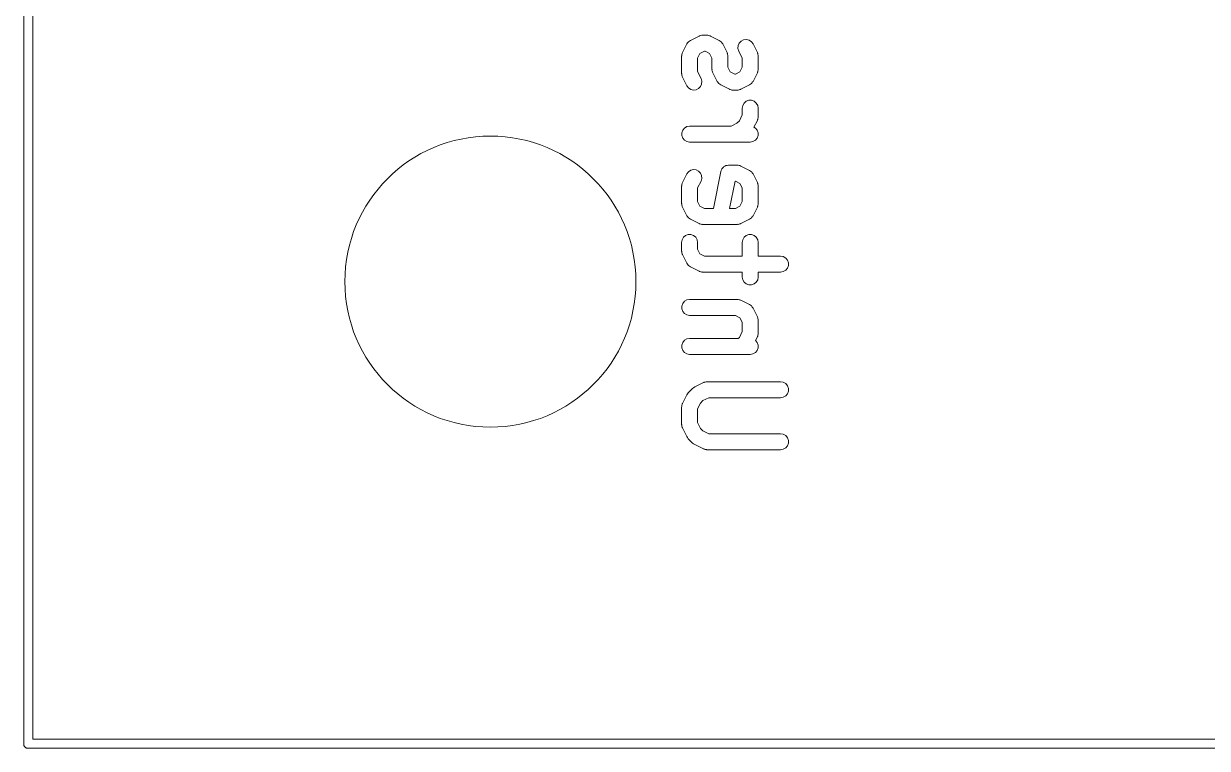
# Model space of a CAD drawing. Extents: x 83.8 to 162.6, y -99.1 to -55.8.
# Drawn here: x 83.77 to 96.78, y -99.11 to -91.14 of the extents above; entities that cross this region are included whole.
import ezdxf

# ---------------------------------------------------------------- set-up
doc = ezdxf.new("R2010")
doc.units = 0
doc.layers.get('0').update_dxf_attribs({"lineweight": 0})
doc.layers.add('Beschriftung', color=11, linetype='Continuous', lineweight=0)
doc.layers.add('Bohrloch 3_2mm', color=1, linetype='Continuous', lineweight=0)

msp = doc.modelspace()

# ---------------------------------------------------------------- linework, layer by layer
for p, q in [((83.77, -99.06), (83.77, -55.88)), ((83.87, -55.93), (83.87, -99.01)), ((83.87, -99.01), (162.51, -99.01)), ((83.7708, -99.0643), (83.77, -99.06)), ((83.7708, -99.0687), (83.7708, -99.0643)), ((83.7723, -99.0728), (83.7708, -99.0687)), ((83.773, -99.0771), (83.7723, -99.0728)), ((83.7752, -99.0809), (83.773, -99.0771)), ((83.7767, -99.085), (83.7752, -99.0809)), ((83.7795, -99.0884), (83.7767, -99.085)), ((83.7817, -99.0921), (83.7795, -99.0884)), ((83.785, -99.095), (83.7817, -99.0921)), ((83.7879, -99.0983), (83.785, -99.095)), ((83.7916, -99.1005), (83.7879, -99.0983)), ((83.795, -99.1033), (83.7916, -99.1005)), ((83.7991, -99.1048), (83.795, -99.1033)), ((83.8029, -99.107), (83.7991, -99.1048)), ((83.8072, -99.1077), (83.8029, -99.107)), ((83.8113, -99.1092), (83.8072, -99.1077)), ((83.8157, -99.1092), (83.8113, -99.1092)), ((83.82, -99.11), (83.8157, -99.1092)), ((162.56, -99.11), (83.82, -99.11))]:
    msp.add_line(p, q)
at = {"layer": 'Beschriftung'}
for p, q in [((91.0878, -91.3358), (91.0981, -91.3281)), ((91.0981, -91.3281), (91.1933, -91.2805)), ((91.1933, -91.2805), (91.1982, -91.2791)), ((91.1982, -91.2791), (91.2025, -91.2765)), ((91.2025, -91.2765), (91.2126, -91.2748)), ((91.2126, -91.2748), (91.2225, -91.2718)), ((91.2225, -91.2718), (91.2275, -91.2721)), ((91.2275, -91.2721), (91.2325, -91.2713)), ((91.2325, -91.2713), (91.2801, -91.2713)), ((91.2801, -91.2713), (91.2851, -91.2721)), ((91.2851, -91.2721), (91.2901, -91.2718)), ((91.2901, -91.2718), (91.2999, -91.2748)), ((91.2999, -91.2748), (91.31, -91.2765)), ((91.31, -91.2765), (91.3144, -91.2791)), ((91.3144, -91.2791), (91.3192, -91.2805)), ((91.3192, -91.2805), (91.4145, -91.3281)), ((91.4145, -91.3281), (91.4248, -91.3358)), ((91.6565, -91.3361), (91.6837, -91.3225)), ((91.6837, -91.3225), (91.7139, -91.319)), ((91.7139, -91.319), (91.7435, -91.3261)), ((91.7435, -91.3261), (91.7688, -91.3428)), ((91.0099, -91.4673), (91.0114, -91.4625)), ((91.0114, -91.4625), (91.059, -91.3673)), ((91.059, -91.3673), (91.0666, -91.3569)), ((91.0666, -91.3569), (91.0737, -91.3462)), ((91.0737, -91.3462), (91.0756, -91.3448)), ((91.0756, -91.3448), (91.0771, -91.3428)), ((91.0771, -91.3428), (91.0878, -91.3358)), ((91.2531, -91.4463), (91.2025, -91.4716)), ((91.2594, -91.4463), (91.2531, -91.4463)), ((91.3101, -91.4716), (91.2594, -91.4463)), ((91.4248, -91.3358), (91.4355, -91.3428)), ((91.4355, -91.3428), (91.4369, -91.3448)), ((91.4369, -91.3448), (91.4389, -91.3462)), ((91.4389, -91.3462), (91.4459, -91.3569)), ((91.4459, -91.3569), (91.4536, -91.3673)), ((91.4536, -91.3673), (91.5012, -91.4625)), ((91.5012, -91.4625), (91.5027, -91.4673)), ((91.6217, -91.4164), (91.6236, -91.3861)), ((91.6304, -91.4455), (91.6217, -91.4164)), ((91.6236, -91.3861), (91.6356, -91.3582)), ((91.6688, -91.5223), (91.6304, -91.4455)), ((91.6356, -91.3582), (91.6565, -91.3361)), ((91.7688, -91.3428), (91.7869, -91.3673)), ((91.7869, -91.3673), (91.8345, -91.4625)), ((91.8345, -91.4625), (91.836, -91.4673)), ((91.0021, -91.5016), (91.003, -91.4967)), ((91.0021, -91.6921), (91.0021, -91.5016)), ((91.0027, -91.4916), (91.0056, -91.4818)), ((91.003, -91.4967), (91.0027, -91.4916)), ((91.0056, -91.4818), (91.0074, -91.4717)), ((91.0074, -91.4717), (91.0099, -91.4673)), ((91.2025, -91.4716), (91.1771, -91.5223)), ((91.1771, -91.5223), (91.1771, -91.6714)), ((91.3355, -91.5223), (91.3101, -91.4716)), ((91.3355, -91.6445), (91.3355, -91.5223)), ((91.5027, -91.4673), (91.5052, -91.4717)), ((91.5052, -91.4717), (91.507, -91.4818)), ((91.507, -91.4818), (91.5099, -91.4916)), ((91.5099, -91.4916), (91.5096, -91.4967)), ((91.5096, -91.4967), (91.5105, -91.5016)), ((91.5105, -91.5016), (91.5105, -91.6238)), ((91.6688, -91.6238), (91.6688, -91.5223)), ((91.836, -91.4673), (91.8385, -91.4717)), ((91.8385, -91.4717), (91.8403, -91.4818)), ((91.8403, -91.4818), (91.8432, -91.4916)), ((91.8432, -91.4916), (91.8429, -91.4967)), ((91.8429, -91.4967), (91.8438, -91.5016)), ((91.8438, -91.5016), (91.8438, -91.6445)), ((91.003, -91.6971), (91.0021, -91.6921)), ((91.0027, -91.7021), (91.003, -91.6971)), ((91.0056, -91.7119), (91.0027, -91.7021)), ((91.0074, -91.722), (91.0056, -91.7119)), ((91.0099, -91.7264), (91.0074, -91.722)), ((91.1771, -91.6714), (91.2155, -91.7482)), ((91.3363, -91.6494), (91.3355, -91.6445)), ((91.336, -91.6545), (91.3363, -91.6494)), ((91.3389, -91.6643), (91.336, -91.6545)), ((91.3407, -91.6744), (91.3389, -91.6643)), ((91.3433, -91.6788), (91.3407, -91.6744)), ((91.3447, -91.6836), (91.3433, -91.6788)), ((91.3923, -91.7788), (91.3447, -91.6836)), ((91.5105, -91.6238), (91.5358, -91.6745)), ((91.5358, -91.6745), (91.5865, -91.6998)), ((91.5865, -91.6998), (91.5928, -91.6998)), ((91.5928, -91.6998), (91.6434, -91.6745)), ((91.6434, -91.6745), (91.6688, -91.6238)), ((91.8345, -91.6836), (91.7869, -91.7788)), ((91.836, -91.6788), (91.8345, -91.6836)), ((91.8385, -91.6744), (91.836, -91.6788)), ((91.8403, -91.6643), (91.8385, -91.6744)), ((91.8432, -91.6545), (91.8403, -91.6643)), ((91.8438, -91.6445), (91.8429, -91.6494)), ((91.8429, -91.6494), (91.8432, -91.6545)), ((91.0114, -91.7312), (91.0099, -91.7264)), ((91.059, -91.8265), (91.0114, -91.7312)), ((91.0771, -91.8509), (91.059, -91.8265)), ((91.1024, -91.8676), (91.0771, -91.8509)), ((91.2103, -91.8355), (91.1894, -91.8576)), ((91.2223, -91.8077), (91.2103, -91.8355)), ((91.2155, -91.7482), (91.2242, -91.7773)), ((91.2242, -91.7773), (91.2223, -91.8077)), ((91.4, -91.7892), (91.3923, -91.7788)), ((91.407, -91.7999), (91.4, -91.7892)), ((91.409, -91.8013), (91.407, -91.7999)), ((91.4104, -91.8033), (91.409, -91.8013)), ((91.4211, -91.8103), (91.4104, -91.8033)), ((91.4314, -91.818), (91.4211, -91.8103)), ((91.5267, -91.8656), (91.4314, -91.818)), ((91.7478, -91.818), (91.6526, -91.8656)), ((91.7581, -91.8103), (91.7478, -91.818)), ((91.7688, -91.8033), (91.7581, -91.8103)), ((91.7703, -91.8013), (91.7688, -91.8033)), ((91.7722, -91.7999), (91.7703, -91.8013)), ((91.7793, -91.7892), (91.7722, -91.7999)), ((91.7869, -91.7788), (91.7793, -91.7892)), ((91.132, -91.8747), (91.1024, -91.8676)), ((91.1622, -91.8712), (91.132, -91.8747)), ((91.1894, -91.8576), (91.1622, -91.8712)), ((91.5315, -91.867), (91.5267, -91.8656)), ((91.5359, -91.8696), (91.5315, -91.867)), ((91.546, -91.8713), (91.5359, -91.8696)), ((91.5558, -91.8743), (91.546, -91.8713)), ((91.5608, -91.874), (91.5558, -91.8743)), ((91.5658, -91.8748), (91.5608, -91.874)), ((91.6134, -91.8748), (91.5658, -91.8748)), ((91.6184, -91.874), (91.6134, -91.8748)), ((91.6234, -91.8743), (91.6184, -91.874)), ((91.6333, -91.8713), (91.6234, -91.8743)), ((91.6434, -91.8696), (91.6333, -91.8713)), ((91.6477, -91.867), (91.6434, -91.8696)), ((91.6526, -91.8656), (91.6477, -91.867)), ((91.6688, -92.073), (91.6741, -92.0431)), ((91.6688, -92.1476), (91.6688, -92.073)), ((91.6741, -92.0431), (91.6893, -92.0168)), ((91.6893, -92.0168), (91.7125, -91.9973)), ((91.7125, -91.9973), (91.7411, -91.9869)), ((91.7411, -91.9869), (91.7715, -91.9869)), ((91.7715, -91.9869), (91.8, -91.9973)), ((91.8, -91.9973), (91.8233, -92.0168)), ((91.8233, -92.0168), (91.8385, -92.0431)), ((91.8385, -92.0431), (91.8438, -92.073)), ((91.8438, -92.073), (91.8438, -92.1683)), ((91.5452, -92.2713), (91.6092, -92.2392)), ((91.6092, -92.2392), (91.6368, -92.2117)), ((91.6368, -92.2117), (91.6688, -92.1476)), ((91.8345, -92.2074), (91.7969, -92.2827)), ((91.836, -92.2026), (91.8345, -92.2074)), ((91.8385, -92.1982), (91.836, -92.2026)), ((91.8403, -92.1881), (91.8385, -92.1982)), ((91.8432, -92.1783), (91.8403, -92.1881)), ((91.8438, -92.1683), (91.8429, -92.1733)), ((91.8429, -92.1733), (91.8432, -92.1783)), ((91.0034, -92.3436), (91.0138, -92.315)), ((91.0034, -92.374), (91.0034, -92.3436)), ((91.0138, -92.4025), (91.0034, -92.374)), ((91.0138, -92.315), (91.0334, -92.2917)), ((91.0334, -92.2917), (91.0597, -92.2765)), ((91.0597, -92.2765), (91.0896, -92.2713)), ((91.0896, -92.2713), (91.5452, -92.2713)), ((91.7969, -92.2827), (91.8125, -92.2917)), ((91.8125, -92.2917), (91.8321, -92.315)), ((91.8321, -92.315), (91.8425, -92.3436)), ((91.8425, -92.374), (91.8321, -92.4025)), ((91.8425, -92.3436), (91.8425, -92.374)), ((91.0334, -92.4258), (91.0138, -92.4025)), ((91.0597, -92.441), (91.0334, -92.4258)), ((91.0896, -92.4463), (91.0597, -92.441)), ((91.7563, -92.4463), (91.0896, -92.4463)), ((91.7862, -92.441), (91.7563, -92.4463)), ((91.8125, -92.4258), (91.7862, -92.441)), ((91.8321, -92.4025), (91.8125, -92.4258)), ((91.0771, -92.7714), (91.1024, -92.7547)), ((91.1024, -92.7547), (91.132, -92.7476)), ((91.132, -92.7476), (91.1622, -92.7511)), ((91.1622, -92.7511), (91.1894, -92.7647)), ((91.1894, -92.7647), (91.2103, -92.7867)), ((91.4324, -92.7702), (91.4376, -92.7569)), ((91.4376, -92.7569), (91.4424, -92.7436)), ((91.4424, -92.7436), (91.4431, -92.7428)), ((91.4431, -92.7428), (91.4434, -92.7419)), ((91.4434, -92.7419), (91.4528, -92.7312)), ((91.4528, -92.7312), (91.4619, -92.7203)), ((91.4619, -92.7203), (91.4628, -92.7198)), ((91.4628, -92.7198), (91.4635, -92.719)), ((91.4635, -92.719), (91.4759, -92.7122)), ((91.4759, -92.7122), (91.4883, -92.7051)), ((91.4883, -92.7051), (91.4893, -92.7049)), ((91.4893, -92.7049), (91.4902, -92.7045)), ((91.4902, -92.7045), (91.5042, -92.7023)), ((91.5042, -92.7023), (91.5182, -92.6998)), ((91.5182, -92.6998), (91.6134, -92.6998)), ((91.6134, -92.6998), (91.6184, -92.7007)), ((91.6184, -92.7007), (91.6234, -92.7004)), ((91.6234, -92.7004), (91.6333, -92.7033)), ((91.6333, -92.7033), (91.6434, -92.7051)), ((91.6434, -92.7051), (91.6477, -92.7076)), ((91.6477, -92.7076), (91.6526, -92.7091)), ((91.6526, -92.7091), (91.7478, -92.7567)), ((91.7478, -92.7567), (91.7581, -92.7643)), ((91.7581, -92.7643), (91.7688, -92.7714)), ((91.0074, -92.9003), (91.0099, -92.8959)), ((91.0099, -92.8959), (91.0114, -92.8911)), ((91.0114, -92.8911), (91.059, -92.7958)), ((91.059, -92.7958), (91.0771, -92.7714)), ((91.2155, -92.8741), (91.1771, -92.9508)), ((91.2103, -92.7867), (91.2223, -92.8146)), ((91.2242, -92.845), (91.2155, -92.8741)), ((91.2223, -92.8146), (91.2242, -92.845)), ((91.3512, -93.176), (91.4324, -92.7702)), ((91.5899, -92.8748), (91.5297, -93.176)), ((91.5928, -92.8748), (91.5899, -92.8748)), ((91.6434, -92.9002), (91.5928, -92.8748)), ((91.7688, -92.7714), (91.7703, -92.7734)), ((91.7703, -92.7734), (91.7722, -92.7748)), ((91.7722, -92.7748), (91.7793, -92.7855)), ((91.7793, -92.7855), (91.7869, -92.7958)), ((91.7869, -92.7958), (91.8345, -92.8911)), ((91.8345, -92.8911), (91.836, -92.8959)), ((91.836, -92.8959), (91.8385, -92.9003)), ((91.0021, -92.9302), (91.003, -92.9252)), ((91.0021, -93.1207), (91.0021, -92.9302)), ((91.0027, -92.9202), (91.0056, -92.9104)), ((91.003, -92.9252), (91.0027, -92.9202)), ((91.0056, -92.9104), (91.0074, -92.9003)), ((91.1771, -92.9508), (91.1771, -93.1)), ((91.6688, -92.9508), (91.6434, -92.9002)), ((91.6688, -93.1), (91.6688, -92.9508)), ((91.8385, -92.9003), (91.8403, -92.9104)), ((91.8403, -92.9104), (91.8432, -92.9202)), ((91.8432, -92.9202), (91.8429, -92.9252)), ((91.8429, -92.9252), (91.8438, -92.9302)), ((91.8438, -92.9302), (91.8438, -93.1207)), ((91.003, -93.1256), (91.0021, -93.1207)), ((91.0027, -93.1307), (91.003, -93.1256)), ((91.0056, -93.1405), (91.0027, -93.1307)), ((91.0074, -93.1506), (91.0056, -93.1405)), ((91.0099, -93.155), (91.0074, -93.1506)), ((91.0114, -93.1598), (91.0099, -93.155)), ((91.1771, -93.1), (91.2025, -93.1507)), ((91.2025, -93.1507), (91.2531, -93.176)), ((91.5928, -93.176), (91.6434, -93.1507)), ((91.6434, -93.1507), (91.6688, -93.1)), ((91.836, -93.155), (91.8345, -93.1598)), ((91.8385, -93.1506), (91.836, -93.155)), ((91.8403, -93.1405), (91.8385, -93.1506)), ((91.8432, -93.1307), (91.8403, -93.1405)), ((91.8438, -93.1207), (91.8429, -93.1256)), ((91.8429, -93.1256), (91.8432, -93.1307)), ((91.059, -93.255), (91.0114, -93.1598)), ((91.0666, -93.2654), (91.059, -93.255)), ((91.0737, -93.2761), (91.0666, -93.2654)), ((91.0756, -93.2775), (91.0737, -93.2761)), ((91.0771, -93.2794), (91.0756, -93.2775)), ((91.0878, -93.2865), (91.0771, -93.2794)), ((91.2531, -93.176), (91.3512, -93.176)), ((91.5297, -93.176), (91.5928, -93.176)), ((91.7688, -93.2794), (91.7581, -93.2865)), ((91.7703, -93.2775), (91.7688, -93.2794)), ((91.7722, -93.2761), (91.7703, -93.2775)), ((91.7793, -93.2654), (91.7722, -93.2761)), ((91.7869, -93.255), (91.7793, -93.2654)), ((91.8345, -93.1598), (91.7869, -93.255)), ((91.0981, -93.2942), (91.0878, -93.2865)), ((91.1933, -93.3418), (91.0981, -93.2942)), ((91.1982, -93.3432), (91.1933, -93.3418)), ((91.2025, -93.3457), (91.1982, -93.3432)), ((91.2126, -93.3475), (91.2025, -93.3457)), ((91.2225, -93.3505), (91.2126, -93.3475)), ((91.2275, -93.3501), (91.2225, -93.3505)), ((91.2325, -93.351), (91.2275, -93.3501)), ((91.6134, -93.351), (91.2325, -93.351)), ((91.6184, -93.3501), (91.6134, -93.351)), ((91.6234, -93.3505), (91.6184, -93.3501)), ((91.6333, -93.3475), (91.6234, -93.3505)), ((91.6434, -93.3457), (91.6333, -93.3475)), ((91.6477, -93.3432), (91.6434, -93.3457)), ((91.6526, -93.3418), (91.6477, -93.3432)), ((91.6688, -93.3337), (91.6526, -93.3418)), ((91.7478, -93.2942), (91.6688, -93.3337)), ((91.7581, -93.2865), (91.7478, -93.2942)), ((91.0021, -93.5492), (91.0074, -93.5193)), ((91.0074, -93.5193), (91.0226, -93.493)), ((91.0226, -93.493), (91.0459, -93.4735)), ((91.0459, -93.4735), (91.0744, -93.4631)), ((91.0744, -93.4631), (91.1048, -93.4631)), ((91.1048, -93.4631), (91.1334, -93.4735)), ((91.1334, -93.4735), (91.1566, -93.493)), ((91.1566, -93.493), (91.1718, -93.5193)), ((91.1718, -93.5193), (91.1771, -93.5492)), ((91.6688, -93.5492), (91.6741, -93.5193)), ((91.6741, -93.5193), (91.6893, -93.493)), ((91.6893, -93.493), (91.7125, -93.4735)), ((91.7125, -93.4735), (91.7411, -93.4631)), ((91.7411, -93.4631), (91.7715, -93.4631)), ((91.7715, -93.4631), (91.8, -93.4735)), ((91.8, -93.4735), (91.8233, -93.493)), ((91.8233, -93.493), (91.8385, -93.5193)), ((91.8385, -93.5193), (91.8438, -93.5492)), ((91.0021, -93.6445), (91.0021, -93.5492)), ((91.003, -93.6494), (91.0021, -93.6445)), ((91.0027, -93.6545), (91.003, -93.6494)), ((91.0056, -93.6643), (91.0027, -93.6545)), ((91.0074, -93.6744), (91.0056, -93.6643)), ((91.0099, -93.6788), (91.0074, -93.6744)), ((91.1771, -93.5492), (91.1771, -93.6238)), ((91.1771, -93.6238), (91.2025, -93.6745)), ((91.2025, -93.6745), (91.2531, -93.6998)), ((91.6688, -93.6998), (91.6688, -93.5492)), ((91.8438, -93.5492), (91.8438, -93.6998)), ((91.0114, -93.6836), (91.0099, -93.6788)), ((91.059, -93.7788), (91.0114, -93.6836)), ((91.0666, -93.7892), (91.059, -93.7788)), ((91.0737, -93.7999), (91.0666, -93.7892)), ((91.0756, -93.8013), (91.0737, -93.7999)), ((91.0771, -93.8033), (91.0756, -93.8013)), ((91.0878, -93.8103), (91.0771, -93.8033)), ((91.2531, -93.6998), (91.6688, -93.6998)), ((91.8438, -93.6998), (92.0896, -93.6998)), ((92.0896, -93.6998), (92.1195, -93.7051)), ((92.1195, -93.7051), (92.1459, -93.7203)), ((92.1459, -93.7203), (92.1654, -93.7436)), ((92.1654, -93.7436), (92.1758, -93.7721)), ((92.1758, -93.8025), (92.1654, -93.8311)), ((92.1758, -93.7721), (92.1758, -93.8025)), ((91.0981, -93.818), (91.0878, -93.8103)), ((91.1933, -93.8656), (91.0981, -93.818)), ((91.1982, -93.867), (91.1933, -93.8656)), ((91.2025, -93.8696), (91.1982, -93.867)), ((91.2126, -93.8713), (91.2025, -93.8696)), ((91.2225, -93.8743), (91.2126, -93.8713)), ((91.2275, -93.874), (91.2225, -93.8743)), ((91.2325, -93.8748), (91.2275, -93.874)), ((91.6688, -93.8748), (91.2325, -93.8748)), ((91.6688, -93.9302), (91.6688, -93.8748)), ((91.6741, -93.9601), (91.6688, -93.9302)), ((91.8438, -93.9302), (91.8385, -93.9601)), ((92.0896, -93.8748), (91.8438, -93.8748)), ((91.8438, -93.8748), (91.8438, -93.9302)), ((92.1195, -93.8696), (92.0896, -93.8748)), ((92.1459, -93.8544), (92.1195, -93.8696)), ((92.1654, -93.8311), (92.1459, -93.8544)), ((91.6893, -93.9864), (91.6741, -93.9601)), ((91.7125, -94.006), (91.6893, -93.9864)), ((91.7411, -94.0164), (91.7125, -94.006)), ((91.7715, -94.0164), (91.7411, -94.0164)), ((91.8, -94.006), (91.7715, -94.0164)), ((91.8233, -93.9864), (91.8, -94.006)), ((91.8385, -93.9601), (91.8233, -93.9864)), ((91.0138, -94.2198), (91.0334, -94.1965)), ((91.0334, -94.1965), (91.0597, -94.1813)), ((91.0597, -94.1813), (91.0896, -94.176)), ((91.0896, -94.176), (91.6134, -94.176)), ((91.6134, -94.176), (91.6184, -94.1769)), ((91.6184, -94.1769), (91.6234, -94.1766)), ((91.6234, -94.1766), (91.6333, -94.1795)), ((91.6333, -94.1795), (91.6434, -94.1813)), ((91.6434, -94.1813), (91.6477, -94.1838)), ((91.6477, -94.1838), (91.6526, -94.1853)), ((91.6526, -94.1853), (91.7478, -94.2329)), ((91.0034, -94.2483), (91.0138, -94.2198)), ((91.0034, -94.2787), (91.0034, -94.2483)), ((91.0138, -94.3073), (91.0034, -94.2787)), ((91.0334, -94.3306), (91.0138, -94.3073)), ((91.7478, -94.2329), (91.7581, -94.2405)), ((91.7581, -94.2405), (91.7688, -94.2476)), ((91.7688, -94.2476), (91.7703, -94.2495)), ((91.7703, -94.2495), (91.7722, -94.251)), ((91.7722, -94.251), (91.7793, -94.2617)), ((91.7793, -94.2617), (91.7869, -94.272)), ((91.7869, -94.272), (91.8345, -94.3673)), ((91.0597, -94.3457), (91.0334, -94.3306)), ((91.0896, -94.351), (91.0597, -94.3457)), ((91.5928, -94.351), (91.0896, -94.351)), ((91.6434, -94.3764), (91.5928, -94.351)), ((91.6688, -94.427), (91.6434, -94.3764)), ((91.6688, -94.5286), (91.6688, -94.427)), ((91.8345, -94.3673), (91.836, -94.3721)), ((91.836, -94.3721), (91.8385, -94.3765)), ((91.8385, -94.3765), (91.8403, -94.3866)), ((91.8403, -94.3866), (91.8432, -94.3964)), ((91.8432, -94.3964), (91.8429, -94.4014)), ((91.8429, -94.4014), (91.8438, -94.4064)), ((91.8438, -94.4064), (91.8438, -94.5492)), ((91.6368, -94.5926), (91.6688, -94.5286)), ((91.836, -94.5835), (91.8345, -94.5884)), ((91.8385, -94.5792), (91.836, -94.5835)), ((91.8403, -94.5691), (91.8385, -94.5792)), ((91.8432, -94.5592), (91.8403, -94.5691)), ((91.8438, -94.5492), (91.8429, -94.5542)), ((91.8429, -94.5542), (91.8432, -94.5592)), ((91.0034, -94.6769), (91.0138, -94.6483)), ((91.0034, -94.7073), (91.0034, -94.6769)), ((91.0138, -94.7358), (91.0034, -94.7073)), ((91.0138, -94.6483), (91.0334, -94.6251)), ((91.0334, -94.6251), (91.0597, -94.6099)), ((91.0597, -94.6099), (91.0896, -94.6046)), ((91.0896, -94.6046), (91.6248, -94.6046)), ((91.6248, -94.6046), (91.6368, -94.5926)), ((91.8345, -94.5884), (91.8148, -94.6278)), ((91.8148, -94.6278), (91.8321, -94.6483)), ((91.8321, -94.6483), (91.8425, -94.6769)), ((91.8425, -94.7073), (91.8321, -94.7358)), ((91.8425, -94.6769), (91.8425, -94.7073)), ((91.0334, -94.7591), (91.0138, -94.7358)), ((91.0597, -94.7743), (91.0334, -94.7591)), ((91.0896, -94.7796), (91.0597, -94.7743)), ((91.7563, -94.7796), (91.0896, -94.7796)), ((91.7862, -94.7743), (91.7563, -94.7796)), ((91.8125, -94.7591), (91.7862, -94.7743)), ((91.8321, -94.7358), (91.8125, -94.7591)), ((91.1457, -95.1376), (91.241, -95.09)), ((91.241, -95.09), (91.2458, -95.0886)), ((91.2458, -95.0886), (91.2502, -95.0861)), ((91.2502, -95.0861), (91.2603, -95.0843)), ((91.2603, -95.0843), (91.2701, -95.0814)), ((91.2701, -95.0814), (91.2751, -95.0817)), ((91.2751, -95.0817), (91.2801, -95.0808)), ((91.2801, -95.0808), (92.0896, -95.0808)), ((92.0896, -95.0808), (92.1195, -95.0861)), ((92.1195, -95.0861), (92.1459, -95.1013)), ((92.1459, -95.1013), (92.1654, -95.1245)), ((91.0114, -95.3196), (91.059, -95.2244)), ((91.059, -95.2244), (91.0673, -95.2131)), ((91.0673, -95.2131), (91.0754, -95.2017)), ((91.0754, -95.2017), (91.123, -95.154)), ((91.123, -95.154), (91.1345, -95.146)), ((91.1345, -95.146), (91.1457, -95.1376)), ((92.1459, -95.2353), (92.1195, -95.2505)), ((92.1654, -95.212), (92.1459, -95.2353)), ((92.1654, -95.1245), (92.1758, -95.1531)), ((92.1758, -95.1835), (92.1654, -95.212)), ((92.1758, -95.1531), (92.1758, -95.1835)), ((91.0021, -95.3588), (91.003, -95.3538)), ((91.0021, -95.5492), (91.0021, -95.3588)), ((91.0027, -95.3488), (91.0056, -95.3389)), ((91.003, -95.3538), (91.0027, -95.3488)), ((91.0056, -95.3389), (91.0074, -95.3288)), ((91.0074, -95.3288), (91.0099, -95.3245)), ((91.0099, -95.3245), (91.0114, -95.3196)), ((91.2091, -95.3154), (91.1771, -95.3794)), ((91.2367, -95.2878), (91.2091, -95.3154)), ((91.3008, -95.2558), (91.2367, -95.2878)), ((92.0896, -95.2558), (91.3008, -95.2558)), ((92.1195, -95.2505), (92.0896, -95.2558)), ((91.1771, -95.3794), (91.1771, -95.5286)), ((91.003, -95.5542), (91.0021, -95.5492)), ((91.0027, -95.5592), (91.003, -95.5542)), ((91.0056, -95.5691), (91.0027, -95.5592)), ((91.0074, -95.5792), (91.0056, -95.5691)), ((91.0099, -95.5835), (91.0074, -95.5792)), ((91.0114, -95.5884), (91.0099, -95.5835)), ((91.059, -95.6836), (91.0114, -95.5884)), ((91.1771, -95.5286), (91.2091, -95.5926)), ((91.2091, -95.5926), (91.2367, -95.6202)), ((91.2367, -95.6202), (91.3008, -95.6522)), ((91.0673, -95.6949), (91.059, -95.6836)), ((91.0754, -95.7064), (91.0673, -95.6949)), ((91.123, -95.754), (91.0754, -95.7064)), ((91.1345, -95.762), (91.123, -95.754)), ((91.3008, -95.6522), (92.0896, -95.6522)), ((92.0896, -95.6522), (92.1195, -95.6575)), ((92.1195, -95.6575), (92.1459, -95.6727)), ((92.1459, -95.6727), (92.1654, -95.696)), ((92.1654, -95.696), (92.1758, -95.7245)), ((92.1758, -95.7549), (92.1654, -95.7835)), ((92.1758, -95.7245), (92.1758, -95.7549)), ((91.1457, -95.7704), (91.1345, -95.762)), ((91.241, -95.818), (91.1457, -95.7704)), ((91.2458, -95.8194), (91.241, -95.818)), ((91.2502, -95.8219), (91.2458, -95.8194)), ((91.2603, -95.8237), (91.2502, -95.8219)), ((91.2701, -95.8266), (91.2603, -95.8237)), ((91.2751, -95.8263), (91.2701, -95.8266)), ((91.2801, -95.8272), (91.2751, -95.8263)), ((92.0896, -95.8272), (91.2801, -95.8272)), ((92.1195, -95.8219), (92.0896, -95.8272)), ((92.1459, -95.8067), (92.1195, -95.8219)), ((92.1654, -95.7835), (92.1459, -95.8067))]:
    msp.add_line(p, q, dxfattribs=at)
at = {"layer": 'Bohrloch 3_2mm', "lineweight": 0}
msp.add_circle((88.9, -93.98), 1.6, dxfattribs=at)

doc.saveas('drawing.dxf')
